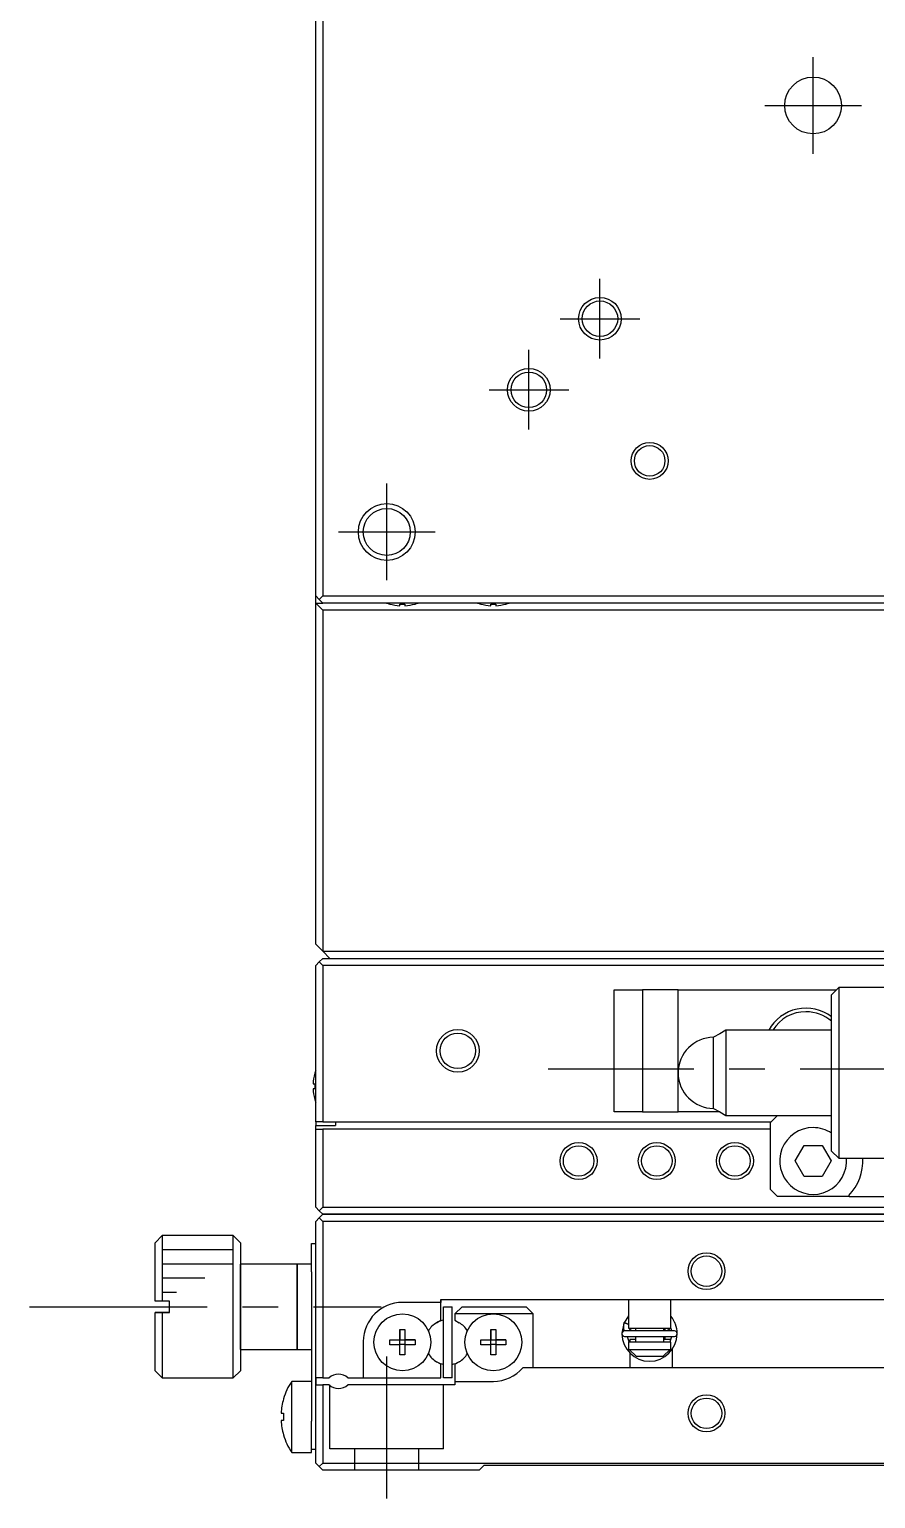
# Model space of a CAD drawing. Extents: x -340 to 384, y 57 to 645.
# Drawn here: x -123.5 to -63.9, y 78.2 to 181.5 of the extents above; entities that cross this region are included whole.
import ezdxf

# ---------------------------------------------------------------- set-up
doc = ezdxf.new("R2010")
doc.units = 0
doc.header["$LTSCALE"] = 10
doc.linetypes.add('CENTER', pattern=[2, 1.25, -0.25, 0.25, -0.25])
doc.linetypes.add('DASHED', pattern=[3.5, 2, -1.5])
doc.layers.get('0').update_dxf_attribs({"linetype": 'CONTINUOUS'})
doc.layers.add('CENTER', color=1, linetype='CENTER')

msp = doc.modelspace()

# ---------------------------------------------------------------- linework, layer by layer
at = {"color": 7, "linetype": 'CONTINUOUS'}
for p, q in [((-103.317786, 141.671585), (-103.317786, 210.671585)), ((-102.817786, 210.671585), (-102.817786, 141.671585)), ((-103.317786, 141.671585), (-103.067786, 141.421585)), ((-103.317786, 141.171585), (-103.317786, 141.671585)), ((-103.067786, 141.421585), (-102.817786, 141.671585)), ((-102.817786, 141.671585), (-33.817786, 141.671585)), ((-103.317786, 117.171585), (-103.317786, 141.171585)), ((-103.317786, 141.171585), (-102.817786, 140.671585)), ((-103.317786, 141.171585), (-102.817786, 141.171585)), ((-103.067786, 141.421585), (-102.817786, 141.171585)), ((-33.817786, 141.171585), (-102.817786, 141.171585)), ((-102.817786, 140.671585), (-102.817786, 116.671585)), ((-33.817786, 140.671585), (-102.817786, 140.671585)), ((-98.106402, 141.097441), (-98.104147, 141.102063)), ((-98.106402, 141.097441), (-98.104147, 141.102063)), ((-97.397786, 141.102063), (-97.037786, 141.102063)), ((-97.397786, 140.981726), (-97.397786, 141.102063)), ((-97.037786, 141.102063), (-97.037786, 140.981726)), ((-96.331424, 141.102063), (-96.32917, 141.097441)), ((-96.331424, 141.102063), (-96.32917, 141.097441)), ((-91.706402, 141.097441), (-91.704147, 141.102063)), ((-91.706402, 141.097441), (-91.704147, 141.102063)), ((-90.997786, 141.102063), (-90.637786, 141.102063)), ((-90.997786, 140.981726), (-90.997786, 141.102063)), ((-90.637786, 141.102063), (-90.637786, 140.981726)), ((-89.931424, 141.102063), (-89.92917, 141.097441)), ((-89.931424, 141.102063), (-89.92917, 141.097441)), ((-102.817786, 116.671585), (-103.317786, 117.171585)), ((-103.317786, 115.671585), (-103.067786, 115.921585)), ((-102.817786, 116.171585), (-103.067786, 115.921585)), ((-103.067786, 115.921585), (-102.817786, 115.671585)), ((-102.817786, 116.671585), (-33.817786, 116.671585)), ((-102.317786, 116.171585), (-102.817786, 116.671585)), ((-102.817786, 116.171585), (-33.817786, 116.171585)), ((-103.317786, 104.671585), (-103.317786, 115.671585)), ((-102.817786, 115.671585), (-102.817786, 104.671585)), ((-33.817786, 115.671585), (-102.817786, 115.671585)), ((-82.317786, 105.371585), (-82.317786, 113.971585)), ((-82.317786, 113.971585), (-80.317786, 113.971585)), ((-80.317786, 113.971585), (-80.317786, 105.371585)), ((-77.817786, 113.971585), (-80.317786, 113.971585)), ((-77.817786, 105.371585), (-77.817786, 113.971585)), ((-77.817786, 113.971585), (-66.667786, 113.971585)), ((-66.517786, 114.121585), (-67.017786, 113.621585)), ((-66.517786, 114.121585), (-66.517786, 102.121585)), ((-63.017786, 114.121585), (-66.517786, 114.121585)), ((-67.017786, 102.621585), (-67.017786, 113.621585)), ((-74.884773, 110.871585), (-75.317786, 110.621585)), ((-75.317786, 108.098943), (-75.317786, 110.621585)), ((-74.45176, 111.121585), (-74.884773, 110.871585)), ((-74.45176, 111.121585), (-74.45176, 108.094415)), ((-67.017786, 111.121585), (-74.45176, 111.121585)), ((-103.39193, 108.060201), (-103.387307, 108.057946)), ((-75.317786, 105.621585), (-75.317786, 108.098943)), ((-74.45176, 108.094415), (-74.45176, 105.121585)), ((-103.507645, 107.351585), (-103.387307, 107.351585)), ((-103.387307, 106.991585), (-103.507645, 106.991585)), ((-103.387307, 107.351585), (-103.387307, 106.991585)), ((-103.387307, 106.285223), (-103.39193, 106.282969)), ((-75.317786, 105.621585), (-74.884773, 105.371585)), ((-102.817786, 104.671585), (-103.317786, 104.671585)), ((-103.317786, 104.671585), (-103.317786, 104.421585)), ((-103.317786, 104.421585), (-101.917786, 104.421585)), ((-103.317786, 104.171585), (-103.317786, 104.421585)), ((-102.817786, 104.671585), (-71.267786, 104.671585)), ((-101.917786, 104.671585), (-101.917786, 104.421585)), ((-80.317786, 105.371585), (-82.317786, 105.371585)), ((-80.317786, 105.371585), (-77.817786, 105.371585)), ((-74.884793, 105.371585), (-77.817786, 105.371585)), ((-74.884773, 105.371585), (-74.45176, 105.121585)), ((-74.45176, 105.121585), (-67.017786, 105.121585)), ((-70.817786, 105.121585), (-71.317786, 104.621585)), ((-71.317786, 99.921585), (-71.317786, 104.621585)), ((-103.317786, 98.671585), (-103.317786, 104.171585)), ((-103.317786, 104.171585), (-102.817786, 104.171585)), ((-102.817786, 104.171585), (-102.817786, 98.671585)), ((-71.317786, 104.171585), (-102.817786, 104.171585)), ((-69.587956, 101.921585), (-68.952871, 103.021585)), ((-68.952871, 103.021585), (-67.6827, 103.021585)), ((-67.6827, 103.021585), (-67.047615, 101.921585)), ((-67.017786, 102.621585), (-66.517786, 102.121585)), ((-68.952871, 100.821585), (-69.587956, 101.921585)), ((-67.047615, 101.921585), (-67.6827, 100.821585)), ((-66.517786, 102.121585), (-63.017786, 102.121585)), ((-67.6827, 100.821585), (-68.952871, 100.821585)), ((-71.317786, 99.921585), (-70.817786, 99.421585)), ((-65.770258, 99.421585), (-70.817786, 99.421585)), ((-65.79963, 99.490763), (-65.770258, 99.421585)), ((-65.770258, 99.421585), (-63.017786, 99.421585)), ((-103.067786, 98.421585), (-103.317786, 98.671585)), ((-102.817786, 98.671585), (-103.067786, 98.421585)), ((-102.817786, 98.171585), (-103.067786, 98.421585)), ((-102.817786, 98.671585), (-33.817786, 98.671585)), ((-103.317786, 97.671585), (-103.067786, 97.921585)), ((-103.317786, 86.671585), (-103.317786, 97.671585)), ((-102.817786, 98.171585), (-103.067786, 97.921585)), ((-103.067786, 97.921585), (-102.817786, 97.671585)), ((-33.817786, 98.171585), (-102.817786, 98.171585)), ((-102.817786, 98.171585), (-33.817786, 98.171585)), ((-33.817786, 97.671585), (-102.817786, 97.671585)), ((-102.817786, 97.671585), (-102.817786, 86.671585)), ((-114.117786, 96.671585), (-114.617786, 96.171585)), ((-114.617786, 92.071585), (-114.617786, 96.171585)), ((-114.117786, 96.671585), (-114.117786, 92.071585)), ((-109.117786, 96.671585), (-114.117786, 96.671585)), ((-109.117786, 91.671585), (-109.117786, 96.671585)), ((-108.617786, 96.171585), (-109.117786, 96.671585)), ((-108.617786, 96.171585), (-108.617786, 91.671585)), ((-108.617786, 96.171585), (-108.617786, 94.671585)), ((-103.617786, 94.121585), (-103.617786, 96.121585)), ((-103.617786, 96.121585), (-103.317786, 96.121585)), ((-108.617786, 94.671585), (-108.617786, 88.671585)), ((-108.617786, 91.671585), (-108.617786, 94.671585)), ((-104.617786, 94.671585), (-108.617786, 94.671585)), ((-104.617786, 91.671585), (-104.617786, 94.671585)), ((-104.617786, 94.671585), (-104.617786, 91.671585)), ((-103.617786, 94.671585), (-104.617786, 94.671585)), ((-103.617786, 94.121585), (-103.617786, 83.621585)), ((-114.117786, 92.071585), (-114.617786, 92.071585)), ((-113.617786, 92.071585), (-114.117786, 92.071585)), ((-113.617786, 91.271585), (-113.617786, 92.071585)), ((-94.517786, 92.171585), (-42.117786, 92.171585)), ((-94.517786, 91.971585), (-94.517786, 92.171585)), ((-94.517786, 92.171585), (-94.517786, 91.971585)), ((-81.317786, 92.171585), (-81.317786, 90.171585)), ((-78.317786, 90.171585), (-78.317786, 92.171585)), ((-114.117786, 91.271585), (-114.617786, 91.271585)), ((-114.617786, 91.271585), (-114.117786, 91.271585)), ((-114.617786, 87.171585), (-114.617786, 91.271585)), ((-113.617786, 91.271585), (-114.117786, 91.271585)), ((-114.117786, 91.271585), (-114.117786, 86.671585)), ((-114.117786, 91.271585), (-113.617786, 91.271585)), ((-109.117786, 86.671585), (-109.117786, 91.671585)), ((-108.617786, 91.671585), (-108.617786, 87.171585)), ((-108.617786, 88.671585), (-108.617786, 91.671585)), ((-104.617786, 88.671585), (-104.617786, 91.671585)), ((-104.617786, 91.671585), (-104.617786, 88.671585)), ((-94.517786, 91.971585), (-97.217786, 91.971585)), ((-94.517786, 90.715997), (-94.517786, 91.971585)), ((-94.517786, 90.715997), (-94.517786, 91.971585)), ((-94.317786, 86.671585), (-94.317786, 91.671585)), ((-94.317786, 91.671585), (-93.717786, 91.671585)), ((-93.717786, 86.671585), (-93.717786, 91.671585)), ((-93.717786, 90.730481), (-93.717786, 91.671585)), ((-93.517786, 91.171585), (-93.017786, 91.671585)), ((-93.517786, 91.171585), (-93.517786, 90.715997)), ((-90.817786, 91.171585), (-93.517786, 91.171585)), ((-93.017786, 91.671585), (-88.517786, 91.671585)), ((-88.017786, 91.171585), (-90.817786, 91.171585)), ((-88.517786, 91.671585), (-88.017786, 91.171585)), ((-88.017786, 91.171585), (-88.517786, 91.671585)), ((-88.017786, 87.371585), (-88.017786, 91.171585)), ((-88.017786, 87.371585), (-88.017786, 91.171585)), ((-81.318009, 91.026022), (-81.614957, 90.543059)), ((-97.397786, 90.057946), (-97.037786, 90.057946)), ((-97.397786, 89.351585), (-97.397786, 90.057946)), ((-97.397786, 90.057946), (-97.397786, 89.351585)), ((-97.037786, 90.057946), (-97.037786, 89.351585)), ((-94.811536, 90.5464), (-94.517786, 90.715997)), ((-94.811536, 90.5464), (-94.517786, 90.715997)), ((-93.717784, 90.73048), (-93.717784, 90.821585)), ((-93.717784, 90.73048), (-93.717784, 90.821585)), ((-93.717784, 90.73048), (-93.717784, 90.821585)), ((-93.717784, 90.73048), (-93.717784, 90.821585)), ((-93.717784, 90.73048), (-93.717784, 90.821585)), ((-93.717784, 90.73048), (-93.717784, 90.821585)), ((-93.717784, 90.73048), (-93.717784, 90.821585)), ((-93.717784, 90.73048), (-93.717784, 90.821585)), ((-93.717784, 90.73048), (-93.717784, 90.821585)), ((-93.717784, 90.73048), (-93.717784, 90.821585)), ((-93.717784, 90.73048), (-93.717784, 90.821585)), ((-93.717784, 90.73048), (-93.717784, 90.821585)), ((-93.717784, 89.171585), (-93.717784, 90.821585)), ((-93.717784, 90.73048), (-93.717784, 90.821585)), ((-93.717784, 90.73048), (-93.717784, 90.821585)), ((-93.717784, 90.73048), (-93.717784, 90.821585)), ((-93.717784, 90.73048), (-93.717784, 90.821585)), ((-93.717784, 90.73048), (-93.717784, 90.821585)), ((-93.717784, 90.73048), (-93.717784, 90.821585)), ((-93.717784, 90.73048), (-93.717784, 90.821585)), ((-93.717784, 90.73048), (-93.717784, 90.821585)), ((-93.717784, 90.73048), (-93.717784, 90.821585)), ((-93.717784, 90.73048), (-93.717784, 90.821585)), ((-93.717784, 90.73048), (-93.717784, 90.821585)), ((-93.717784, 90.73048), (-93.717784, 90.821585)), ((-93.517786, 90.715997), (-93.224036, 90.5464)), ((-90.997786, 90.057946), (-90.637786, 90.057946)), ((-90.997786, 89.351585), (-90.997786, 90.057946)), ((-90.997786, 90.057946), (-90.997786, 89.351585)), ((-90.637786, 90.057946), (-90.637786, 89.351585)), ((-81.63468, 90.495082), (-81.771412, 89.805239)), ((-81.669988, 90.312731), (-81.67109, 90.278485)), ((-81.67109, 90.278485), (-81.670478, 90.244228)), ((-81.670478, 90.244228), (-81.668156, 90.210043)), ((-81.667177, 90.346882), (-81.669988, 90.312731)), ((-81.668156, 90.210043), (-81.664129, 90.176014)), ((-81.662663, 90.380855), (-81.667177, 90.346882)), ((-81.664129, 90.176014), (-81.658407, 90.142224)), ((-81.656455, 90.414565), (-81.662663, 90.380855)), ((-81.658407, 90.142224), (-81.651003, 90.108756)), ((-81.648569, 90.447931), (-81.656455, 90.414565)), ((-81.651003, 90.108756), (-81.641935, 90.075692)), ((-81.639024, 90.480871), (-81.648569, 90.447931)), ((-81.641935, 90.075692), (-81.631226, 90.043111)), ((-81.627843, 90.513302), (-81.639024, 90.480871)), ((-81.631226, 90.043111), (-81.618901, 90.011096)), ((-81.615768, 90.543478), (-81.627843, 90.513302)), ((-81.618901, 90.011096), (-81.604989, 89.979723)), ((-81.616035, 90.542213), (-81.615378, 90.544151)), ((-81.615378, 90.544151), (-81.613526, 90.545573)), ((-81.613526, 90.545573), (-81.610492, 90.546469)), ((-81.602128, 90.572355), (-81.611948, 90.550021)), ((-81.611032, 90.552164), (-81.317776, 90.447885)), ((-81.610431, 90.54673), (-81.611032, 90.552164)), ((-81.610492, 90.546469), (-81.606294, 90.546832)), ((-81.606294, 90.546832), (-81.600963, 90.54666)), ((-81.604989, 89.979723), (-81.601065, 89.971575)), ((-81.600963, 90.54666), (-81.594532, 90.545955)), ((-81.594532, 90.545955), (-81.587046, 90.544721)), ((-81.587046, 90.544721), (-81.578554, 90.542965)), ((-81.578554, 90.542965), (-81.569113, 90.540701)), ((-78.077694, 89.973091), (-81.577694, 89.973091)), ((-81.569113, 90.540701), (-81.558786, 90.537943)), ((-81.558786, 90.537943), (-81.547642, 90.53471)), ((-81.547642, 90.53471), (-81.535756, 90.531023)), ((-81.535756, 90.531023), (-81.523206, 90.526906)), ((-81.523206, 90.526906), (-81.510077, 90.522388)), ((-81.510077, 90.522388), (-81.496456, 90.517498)), ((-81.496456, 90.517498), (-81.482435, 90.512269)), ((-81.482435, 90.512269), (-81.468106, 90.506737)), ((-81.468106, 90.506737), (-81.453567, 90.500937)), ((-81.453567, 90.500937), (-81.438913, 90.494909)), ((-81.438913, 90.494909), (-81.424244, 90.488694)), ((-81.424244, 90.488694), (-81.409656, 90.482331)), ((-81.409656, 90.482331), (-81.395247, 90.475865)), ((-81.395247, 90.475865), (-81.381114, 90.469338)), ((-81.381114, 90.469338), (-81.36735, 90.462794)), ((-81.36735, 90.462794), (-81.354049, 90.456277)), ((-81.354049, 90.456277), (-81.341298, 90.449829)), ((-81.341298, 90.449829), (-81.329184, 90.443495)), ((-81.329184, 90.443495), (-81.317786, 90.437317)), ((-81.317786, 90.171585), (-78.317786, 90.171585)), ((-81.258764, 90.160768), (-81.262964, 90.171562)), ((-81.252686, 90.147003), (-81.258764, 90.160768)), ((-81.245923, 90.133565), (-81.252686, 90.147003)), ((-81.238496, 90.120488), (-81.245923, 90.133565)), ((-81.230424, 90.107803), (-81.238496, 90.120488)), ((-81.221729, 90.095542), (-81.230424, 90.107803)), ((-81.212435, 90.083732), (-81.221729, 90.095542)), ((-81.202566, 90.072402), (-81.212435, 90.083732)), ((-81.192149, 90.061578), (-81.202566, 90.072402)), ((-81.181209, 90.051286), (-81.192149, 90.061578)), ((-81.169775, 90.041547), (-81.181209, 90.051286)), ((-81.157876, 90.032385), (-81.169775, 90.041547)), ((-81.145541, 90.023821), (-81.157876, 90.032385)), ((-81.1328, 90.015872), (-81.145541, 90.023821)), ((-81.119686, 90.008558), (-81.1328, 90.015872)), ((-81.10623, 90.001893), (-81.119686, 90.008558)), ((-81.092464, 89.995893), (-81.10623, 90.001893)), ((-81.078421, 89.990572), (-81.092464, 89.995893)), ((-81.064134, 89.985939), (-81.078421, 89.990572)), ((-81.049638, 89.982007), (-81.064134, 89.985939)), ((-81.034967, 89.978782), (-81.049638, 89.982007)), ((-81.020155, 89.976274), (-81.034967, 89.978782)), ((-81.005236, 89.974487), (-81.020155, 89.976274)), ((-80.990248, 89.973425), (-81.005236, 89.974487)), ((-80.976014, 89.973091), (-80.990248, 89.973425)), ((-80.817786, 90.171585), (-80.817786, 89.973091)), ((-78.817786, 89.973091), (-78.817786, 90.171585)), ((-78.717786, 89.973091), (-78.717786, 90.171585)), ((-78.672338, 89.973174), (-78.679374, 89.973091)), ((-78.657325, 89.973887), (-78.672338, 89.973174)), ((-78.642362, 89.975328), (-78.657325, 89.973887)), ((-78.627485, 89.977494), (-78.642362, 89.975328)), ((-78.612728, 89.98038), (-78.627485, 89.977494)), ((-78.598127, 89.98398), (-78.612728, 89.98038)), ((-78.583716, 89.988288), (-78.598127, 89.98398)), ((-78.569529, 89.993293), (-78.583716, 89.988288)), ((-78.555601, 89.998986), (-78.569529, 89.993293)), ((-78.541966, 90.005353), (-78.555601, 89.998986)), ((-78.528657, 90.012383), (-78.541966, 90.005353)), ((-78.515706, 90.020058), (-78.528657, 90.012383)), ((-78.503146, 90.028362), (-78.515706, 90.020058)), ((-78.491008, 90.037278), (-78.503146, 90.028362)), ((-78.479324, 90.046783), (-78.491008, 90.037278)), ((-78.468122, 90.056858), (-78.479324, 90.046783)), ((-78.457432, 90.067479), (-78.468122, 90.056858)), ((-78.447283, 90.078621), (-78.457432, 90.067479)), ((-78.4377, 90.090258), (-78.447283, 90.078621)), ((-78.42871, 90.102361), (-78.4377, 90.090258)), ((-78.420336, 90.114903), (-78.42871, 90.102361)), ((-78.412603, 90.127852), (-78.420336, 90.114903)), ((-78.405531, 90.141176), (-78.412603, 90.127852)), ((-78.39914, 90.154841), (-78.405531, 90.141176)), ((-78.393448, 90.168814), (-78.39914, 90.154841)), ((-78.392423, 90.171566), (-78.393448, 90.168814)), ((-78.32261, 90.171688), (-78.284059, 89.973132)), ((-78.040512, 90.543247), (-78.054888, 90.575977)), ((-78.040573, 90.5417), (-78.040671, 90.541659)), ((-78.040081, 90.541907), (-78.040187, 90.541862)), ((-78.039353, 90.542213), (-78.040081, 90.541907)), ((-78.039883, 90.539747), (-78.039353, 90.542213)), ((-78.039621, 90.543478), (-78.039353, 90.542213)), ((-78.025023, 90.506428), (-78.039621, 90.543478)), ((-78.024015, 90.503615), (-78.025023, 90.506428)), ((-78.023508, 90.502187), (-78.024015, 90.503615)), ((-78.022001, 90.497878), (-78.023508, 90.502187)), ((-78.02159, 90.496684), (-78.022001, 90.497878)), ((-78.020934, 90.494768), (-78.02159, 90.496684)), ((-78.020577, 90.493718), (-78.020934, 90.494768)), ((-78.019688, 90.491078), (-78.020577, 90.493718)), ((-78.018992, 90.488985), (-78.019688, 90.491078)), ((-78.018576, 90.487722), (-78.018992, 90.488985)), ((-78.01819, 90.486545), (-78.018576, 90.487722)), ((-78.017763, 90.485233), (-78.01819, 90.486545)), ((-99.967786, 89.221585), (-99.967786, 86.671585)), ((-99.967786, 89.221585), (-99.967786, 86.671585)), ((-98.104147, 89.351585), (-97.397786, 89.351585)), ((-98.104147, 88.991585), (-98.104147, 89.351585)), ((-98.104147, 89.351585), (-97.397786, 89.351585)), ((-97.397786, 88.991585), (-98.104147, 88.991585)), ((-97.387414, 89.341213), (-97.397786, 89.351585)), ((-97.387414, 89.001957), (-97.397786, 88.991585)), ((-97.397786, 88.285223), (-97.397786, 88.991585)), ((-97.397786, 88.285223), (-97.397786, 88.991585)), ((-97.387414, 89.341213), (-97.048158, 89.341213)), ((-97.387414, 89.001957), (-97.387414, 89.341213)), ((-97.048158, 89.001957), (-97.387414, 89.001957)), ((-97.048158, 89.341213), (-97.037786, 89.351585)), ((-97.048158, 89.341213), (-97.048158, 89.001957)), ((-97.048158, 89.001957), (-97.037786, 88.991585)), ((-97.037786, 89.351585), (-96.331424, 89.351585)), ((-96.331424, 89.351585), (-97.037786, 89.351585)), ((-97.037786, 88.991585), (-97.037786, 88.285223)), ((-96.331424, 88.991585), (-97.037786, 88.991585)), ((-96.331424, 89.351585), (-96.331424, 88.991585)), ((-93.717784, 87.521585), (-93.717784, 89.171585)), ((-91.704147, 89.351585), (-90.997786, 89.351585)), ((-91.704147, 88.991585), (-91.704147, 89.351585)), ((-91.704147, 89.351585), (-90.997786, 89.351585)), ((-90.997786, 88.991585), (-91.704147, 88.991585)), ((-90.987414, 89.341213), (-90.997786, 89.351585)), ((-90.987414, 89.001957), (-90.997786, 88.991585)), ((-90.997786, 88.285223), (-90.997786, 88.991585)), ((-90.997786, 88.285223), (-90.997786, 88.991585)), ((-90.987414, 89.341213), (-90.648158, 89.341213)), ((-90.987414, 89.001957), (-90.987414, 89.341213)), ((-90.648158, 89.001957), (-90.987414, 89.001957)), ((-90.648158, 89.341213), (-90.637786, 89.351585)), ((-90.648158, 89.341213), (-90.648158, 89.001957)), ((-90.648158, 89.001957), (-90.637786, 88.991585)), ((-90.637786, 89.351585), (-89.931424, 89.351585)), ((-89.931424, 89.351585), (-90.637786, 89.351585)), ((-90.637786, 88.991585), (-90.637786, 88.285223)), ((-89.931424, 88.991585), (-90.637786, 88.991585)), ((-89.931424, 89.351585), (-89.931424, 88.991585)), ((-81.577694, 89.583091), (-78.077694, 89.583091)), ((-81.260106, 89.171395), (-81.371321, 89.58307)), ((-78.317786, 89.171585), (-81.317786, 89.171585)), ((-81.317786, 89.171585), (-81.317786, 88.671585)), ((-80.817786, 89.371585), (-81.217786, 89.371585)), ((-81.217786, 89.371585), (-81.217786, 89.171585)), ((-80.817786, 89.583091), (-80.817786, 89.171585)), ((-78.817786, 89.171585), (-78.817786, 89.583091)), ((-78.325909, 89.371585), (-78.817786, 89.371585)), ((-78.717786, 89.371585), (-78.717786, 89.583091)), ((-78.284382, 89.583037), (-78.394928, 89.171436)), ((-78.317786, 88.671585), (-78.317786, 89.171585)), ((-108.617786, 88.671585), (-108.617786, 87.171585)), ((-108.617786, 88.671585), (-104.617786, 88.671585)), ((-104.617786, 88.671585), (-103.617786, 88.671585)), ((-97.037786, 88.285223), (-97.397786, 88.285223)), ((-90.637786, 88.285223), (-90.997786, 88.285223)), ((-81.317786, 88.671585), (-81.263469, 88.671585)), ((-81.263469, 88.671585), (-78.372102, 88.671585)), ((-80.734301, 88.171585), (-81.263469, 88.671585)), ((-81.217786, 88.420268), (-81.217786, 87.371585)), ((-78.901271, 88.171585), (-80.734301, 88.171585)), ((-78.372102, 88.671585), (-78.901271, 88.171585)), ((-78.372102, 88.671585), (-78.317786, 88.671585)), ((-78.217786, 87.371585), (-78.217786, 88.689512)), ((-114.617786, 87.171585), (-114.117786, 86.671585)), ((-109.117786, 86.671585), (-108.617786, 87.171585)), ((-94.517786, 87.627173), (-94.811536, 87.796769)), ((-94.517786, 87.627173), (-94.811536, 87.796769)), ((-94.517786, 86.671585), (-94.517786, 87.627173)), ((-94.517786, 86.671585), (-94.517786, 87.627173)), ((-93.717786, 86.671585), (-93.717786, 87.612689)), ((-93.717784, 87.521585), (-93.717784, 87.612689)), ((-93.717784, 87.521585), (-93.717784, 87.612689)), ((-93.717784, 87.521585), (-93.717784, 87.612689)), ((-93.717784, 87.521585), (-93.717784, 87.612689)), ((-93.717784, 87.521585), (-93.717784, 87.612689)), ((-93.717784, 87.521585), (-93.717784, 87.612689)), ((-93.717784, 87.521585), (-93.717784, 87.612689)), ((-93.717784, 87.521585), (-93.717784, 87.612689)), ((-93.717784, 87.521585), (-93.717784, 87.612689)), ((-93.717784, 87.521585), (-93.717784, 87.612689)), ((-93.717784, 87.521585), (-93.717784, 87.612689)), ((-93.717784, 87.521585), (-93.717784, 87.612689)), ((-93.717784, 87.521585), (-93.717784, 87.612689)), ((-93.717784, 87.521585), (-93.717784, 87.612689)), ((-93.717784, 87.521585), (-93.717784, 87.612689)), ((-93.717784, 87.521585), (-93.717784, 87.612689)), ((-93.717784, 87.521585), (-93.717784, 87.612689)), ((-93.717784, 87.521585), (-93.717784, 87.612689)), ((-93.717784, 87.521585), (-93.717784, 87.612689)), ((-93.717784, 87.521585), (-93.717784, 87.612689)), ((-93.717784, 87.521585), (-93.717784, 87.612689)), ((-93.717784, 87.521585), (-93.717784, 87.612689)), ((-93.717784, 87.521585), (-93.717784, 87.612689)), ((-93.717784, 87.521585), (-93.717784, 87.612689)), ((-93.717784, 87.521585), (-93.717784, 87.612689)), ((-93.717784, 87.521585), (-93.717784, 87.612689)), ((-93.717784, 87.521585), (-93.717784, 87.612689)), ((-93.224036, 87.796769), (-93.517786, 87.627173)), ((-93.517786, 87.627173), (-93.517786, 86.421585)), ((-80.792786, 87.371585), (-88.738723, 87.371585)), ((-78.642786, 87.371585), (-80.792786, 87.371585)), ((-57.792786, 87.371585), (-78.642786, 87.371585)), ((-114.117786, 86.671585), (-109.117786, 86.671585)), ((-105.009443, 81.421585), (-105.009443, 86.421585)), ((-103.617786, 86.421585), (-105.009443, 86.421585)), ((-103.317786, 86.171585), (-103.317786, 86.671585)), ((-103.317786, 86.671585), (-103.317786, 86.171585)), ((-102.817786, 86.671585), (-103.317786, 86.671585)), ((-103.317786, 80.671585), (-103.317786, 86.171585)), ((-103.317786, 86.171585), (-102.817786, 86.171585)), ((-102.817786, 86.671585), (-102.379223, 86.671585)), ((-102.817786, 86.171585), (-102.817786, 80.671585)), ((-102.379223, 86.171585), (-102.817786, 86.171585)), ((-101.056348, 86.671585), (-99.967786, 86.671585)), ((-93.517786, 86.171585), (-101.056348, 86.171585)), ((-99.967786, 86.671585), (-94.517786, 86.671585)), ((-93.717786, 86.671585), (-94.317786, 86.671585)), ((-93.517786, 86.421585), (-93.517786, 86.171585)), ((-93.517786, 86.421585), (-90.817786, 86.421585)), ((-105.587221, 85.183518), (-105.580366, 85.180174)), ((-105.752738, 84.181585), (-105.580366, 84.181585)), ((-105.580366, 84.181585), (-105.580366, 83.661585)), ((-105.580366, 83.661585), (-105.752738, 83.661585)), ((-103.617786, 81.621585), (-103.617786, 83.621585)), ((-105.580366, 82.662995), (-105.587221, 82.659652)), ((-105.009443, 81.421585), (-103.617786, 81.421585)), ((-103.617786, 81.421585), (-103.617786, 81.621585)), ((-103.617786, 81.421585), (-103.617786, 81.621585)), ((-103.317786, 81.621585), (-103.617786, 81.621585)), ((-103.067786, 80.421585), (-103.317786, 80.671585)), ((-102.817786, 80.671585), (-103.067786, 80.421585)), ((-102.817786, 80.671585), (-33.817786, 80.671585)), ((-103.067786, 80.421585), (-102.817786, 80.171585)), ((-91.817786, 80.171585), (-102.817786, 80.171585)), ((-91.817786, 80.171585), (-91.467786, 80.521585)), ((-91.467786, 80.521585), (-91.817786, 80.171585)), ((-91.467786, 80.521585), (-45.167786, 80.521585))]:
    msp.add_line(p, q, dxfattribs=at)
at = {"color": 3, "linetype": 'CONTINUOUS'}
for p, q in [((-109.117786, 95.671585), (-114.117786, 95.671585)), ((-109.117786, 94.671585), (-114.117786, 94.671585)), ((-111.117786, 93.671585), (-114.117786, 93.671585)), ((-113.117786, 92.671585), (-114.117786, 92.671585))]:
    msp.add_line(p, q, dxfattribs=at)
at = {"color": 3, "linetype": 'DASHED'}
for p, q in [((-102.317786, 81.671585), (-102.317786, 86.171585)), ((-94.317786, 81.671585), (-94.317786, 86.171585)), ((-94.317786, 81.671585), (-102.317786, 81.671585)), ((-100.567786, 80.171585), (-100.567786, 81.671585)), ((-96.067786, 80.171585), (-96.067786, 81.671585))]:
    msp.add_line(p, q, dxfattribs=at)
at = {"color": 7, "linetype": 'CONTINUOUS'}
for centre, radius in [((-68.317786, 176.171585), 2), ((-83.317786, 161.171585), 1.25), ((-88.317786, 156.171585), 1.25), ((-79.817786, 151.171585), 1.075), ((-98.317786, 146.171585), 1.65), ((-93.317786, 109.671585), 1.25), ((-84.817786, 101.921585), 1.075), ((-79.317786, 101.921585), 1.075), ((-73.817786, 101.921585), 1.075), ((-75.817786, 94.171585), 1.075), ((-97.217786, 89.171585), 2), ((-90.817786, 89.171585), 2), ((-75.817786, 84.171585), 1.075)]:
    msp.add_circle(centre, radius, dxfattribs=at)
at = {"color": 3, "linetype": 'CONTINUOUS'}
for centre, radius in [((-83.317786, 161.171585), 1.5), ((-88.317786, 156.171585), 1.5), ((-79.817786, 151.171585), 1.3), ((-98.317786, 146.171585), 2), ((-93.317786, 109.671585), 1.5), ((-84.817786, 101.921585), 1.3), ((-79.317786, 101.921585), 1.3), ((-73.817786, 101.921585), 1.3), ((-75.817786, 94.171585), 1.3), ((-75.817786, 84.171585), 1.3)]:
    msp.add_circle(centre, radius, dxfattribs=at)
at = {"color": 7, "linetype": 'CONTINUOUS'}
for centre, radius, start, end in [((-97.217786, 144.171585), 3.2, 249.635865, 253.877467), ((-97.217786, 144.171585), 3.194933, 253.893288, 266.770291), ((-97.217786, 144.171585), 3.194933, 273.229709, 286.106712), ((-97.217786, 144.171585), 3.2, 286.122533, 290.364135), ((-90.817786, 144.171585), 3.2, 249.635865, 253.877467), ((-90.817786, 144.171585), 3.194933, 253.893288, 266.770291), ((-90.817786, 144.171585), 3.194933, 273.229709, 286.106712), ((-90.817786, 144.171585), 3.2, 286.122533, 290.364135), ((-68.817786, 109.671585), 3, 53.130102, 151.096665), ((-68.817786, 109.671585), 2.75, 90, 148.178631), ((-68.817786, 109.671585), 2.75, 49.114807, 90), ((-75.317786, 108.121585), 2.5, 90, 180), ((-100.317786, 107.171585), 3.194933, 163.893288, 176.770291), ((-100.317786, 107.171585), 3.2, 159.635865, 163.877467), ((-75.317786, 108.121585), 2.5, 180, 270), ((-100.317786, 107.171585), 3.194933, 183.229709, 196.106712), ((-100.317786, 107.171585), 3.2, 196.122533, 200.364135), ((-68.317786, 101.921585), 2.35, 90, 4.882142), ((-68.317786, 101.921585), 2.35, 56.413761, 90), ((-68.317786, 101.921585), 3.5, 316.010986, 3.275829), ((-97.217786, 89.221585), 2.75, 90, 180), ((-79.83302, 89.776332), 1.949289, 0.760743, 38.971778), ((-93.902976, 89.056585), 1.75, 134.995594, 148.113495), ((-94.017785, 89.171585), 1.5875, 135.000026, 149.566817), ((-94.017786, 89.171585), 1.5875, 120, 135), ((-94.017785, 89.171585), 1.5875, 100.893032, 120), ((-94.017786, 89.171585), 1.5875, 45, 60), ((-94.017785, 89.171585), 1.5875, 30.433262, 45.000026), ((-94.132595, 89.056585), 1.75, 31.886503, 45.004406), ((-81.577694, 89.778091), 0.195, 90, 270), ((-78.077694, 89.778091), 0.195, 270, 90), ((-79.827738, 89.778043), 1.943923, 180.656704, 359.2678), ((-93.902976, 89.286585), 1.75, 211.886505, 225.004406), ((-94.017785, 89.171585), 1.5875, 210.433183, 224.999974), ((-94.017786, 89.171585), 1.5875, 225, 240), ((-94.017786, 89.171585), 1.5875, 300, 315), ((-94.017785, 89.171585), 1.5875, 314.999974, 329.566738), ((-94.132595, 89.286585), 1.75, 314.995594, 328.113497), ((-101.717786, 85.921585), 1, 48.590378, 131.409622), ((-94.017785, 89.171585), 1.5875, 239.999969, 259.106968), ((-94.017785, 89.171585), 1.5875, 280.893067, 300), ((-90.817786, 89.171585), 2.75, 270, 319.114807), ((-101.267786, 83.921585), 4.5, 146.251011, 163.714157), ((-101.717786, 86.921585), 1, 228.590378, 311.409622), ((-101.267786, 83.921585), 4.492483, 163.73057, 176.682184), ((-101.267786, 83.921585), 4.492483, 183.317816, 196.26943), ((-101.267786, 83.921585), 4.5, 196.285843, 213.748989)]:
    msp.add_arc(centre, radius, start, end, dxfattribs=at)
at = {"layer": 'CENTER', "color": 1, "linetype": 'CENTER'}
for p, q in [((-68.317786, 172.771585), (-68.317786, 179.571585)), ((-71.717786, 176.171585), (-64.917786, 176.171585)), ((-83.317786, 158.371585), (-83.317786, 163.971585)), ((-86.117786, 161.171585), (-80.517786, 161.171585)), ((-88.317786, 153.371585), (-88.317786, 158.971585)), ((-91.117786, 156.171585), (-85.517786, 156.171585)), ((-98.317786, 142.771585), (-98.317786, 149.571585)), ((-101.717786, 146.171585), (-94.917786, 146.171585)), ((-16.717786, 108.371585), (-86.967786, 108.371585)), ((-123.467786, 91.671585), (-98.717786, 91.671585)), ((-98.317786, 78.171585), (-98.317786, 88.171585))]:
    msp.add_line(p, q, dxfattribs=at)

doc.saveas('drawing.dxf')
